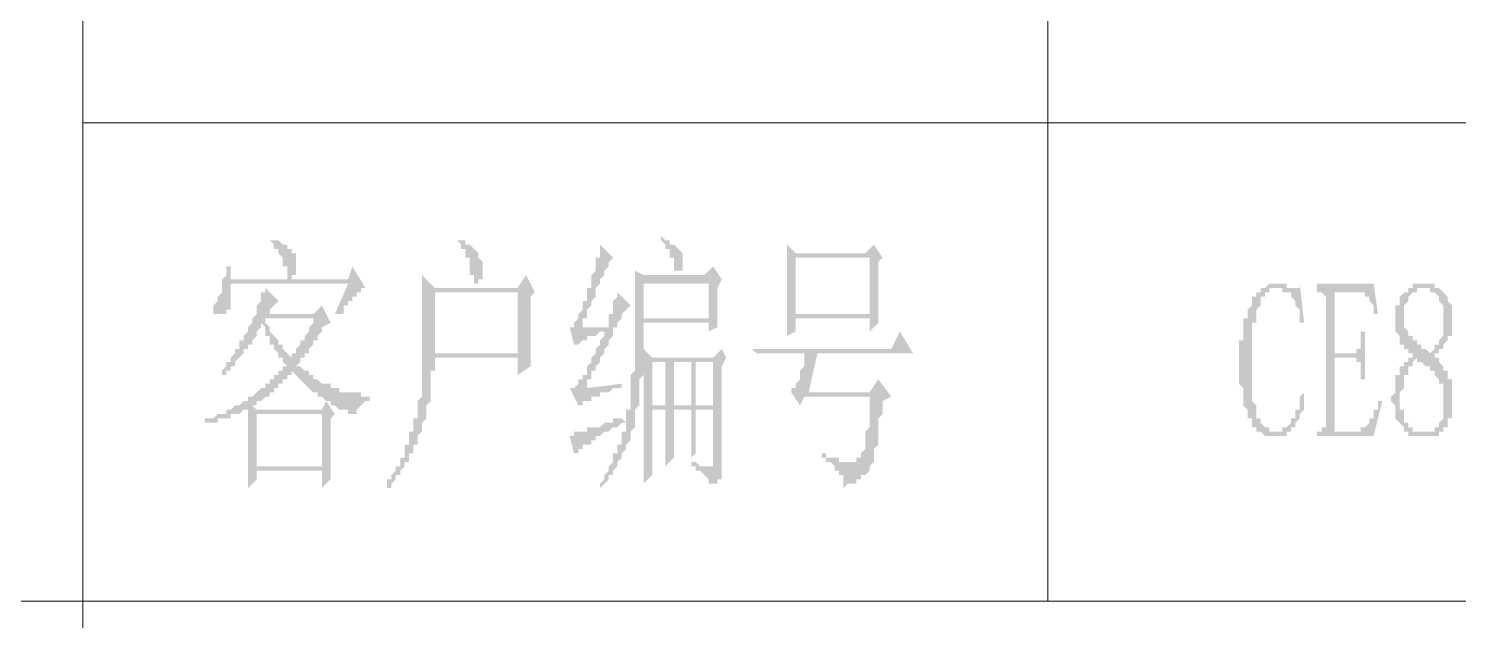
# Model space of a CAD drawing. Header units: millimetres. Extents: x 0 to 275, y 0 to 194.
# Drawn here: x 232.7 to 253.59, y 27.45 to 36.09 of the extents above; entities that cross this region are included whole.
import ezdxf

# ---------------------------------------------------------------- set-up
doc = ezdxf.new("R2010")
doc.units = ezdxf.units.MM

msp = doc.modelspace()

# ---------------------------------------------------------------- hatches: boundary and pattern name
h = msp.add_hatch(color=0)
h.paths.add_polyline_path([(241.681, 32.363833), (242.6335, 32.363833), (242.6335, 31.855833), (241.681, 31.855833)])
h.paths.add_polyline_path([(241.808, 31.220833), (241.9985, 31.220833), (241.9985, 30.585833), (241.808, 30.585833)])
h.paths.add_polyline_path([(242.1255, 31.220833), (242.3795, 31.220833), (242.3795, 30.585833), (242.1255, 30.585833)])
h.paths.add_polyline_path([(242.443, 31.220833), (242.697, 31.220833), (242.697, 30.585833), (242.443, 30.585833)])
h.paths.add_polyline_path([(241.935, 33.062333), (241.935, 32.998833), (241.9985, 32.935333), (241.9985, 32.871833), (242.062, 32.871833), (242.062, 32.808333), (242.062, 32.744833), (242.1255, 32.744833), (242.1255, 32.681333), (242.1255, 32.617833), (242.1255, 32.554333), (242.189, 32.554333), (242.189, 32.490833), (242.189, 32.554333), (242.2525, 32.554333), (242.2525, 32.617833), (242.2525, 32.681333), (242.2525, 32.744833), (242.2525, 32.808333), (242.189, 32.871833), (242.1255, 32.935333), (242.062, 32.935333), (242.062, 32.998833), (241.9985, 32.998833)])
h.paths.add_polyline_path([(241.046, 29.442833), (241.046, 29.379333), (241.1095, 29.442833), (241.173, 29.506333), (241.173, 29.569833), (241.2365, 29.569833), (241.2365, 29.633333), (241.3, 29.696833), (241.3, 29.760333), (241.3635, 29.823833), (241.3635, 29.887333), (241.427, 29.950833), (241.427, 30.014333), (241.4905, 30.077833), (241.4905, 30.141333), (241.4905, 30.204833), (241.554, 30.268333), (241.554, 30.331833), (241.554, 30.395333), (241.554, 30.458833), (241.554, 30.522333), (241.6175, 30.585833), (241.6175, 30.649333), (241.6175, 30.712833), (241.6175, 30.776333), (241.6175, 30.839833), (241.6175, 30.903333), (241.6175, 30.966833), (241.681, 31.030333), (241.681, 31.093833), (241.681, 31.157333), (241.681, 31.220833), (241.681, 31.284333), (241.681, 31.347833), (241.681, 31.411333), (241.681, 31.474833), (241.681, 31.538333), (241.681, 31.601833), (241.681, 31.665333), (241.681, 31.728833), (241.681, 31.792333), (242.6335, 31.792333), (242.6335, 31.665333), (242.7605, 31.728833), (242.7605, 31.792333), (242.7605, 31.855833), (242.7605, 31.919333), (242.7605, 31.982833), (242.7605, 32.046333), (242.7605, 32.109833), (242.7605, 32.173333), (242.7605, 32.236833), (242.7605, 32.300333), (242.824, 32.427333), (242.697, 32.617833), (242.57, 32.490833), (241.681, 32.490833), (241.554, 32.554333), (241.554, 32.490833), (241.554, 32.427333), (241.554, 32.363833), (241.554, 32.300333), (241.554, 32.236833), (241.554, 32.173333), (241.554, 32.109833), (241.554, 32.046333), (241.554, 31.982833), (241.554, 31.919333), (241.554, 31.855833), (241.554, 31.792333), (241.554, 31.728833), (241.554, 31.665333), (241.554, 31.601833), (241.554, 31.538333), (241.554, 31.474833), (241.554, 31.411333), (241.554, 31.347833), (241.554, 31.284333), (241.554, 31.220833), (241.554, 31.157333), (241.554, 31.093833), (241.4905, 31.030333), (241.4905, 30.966833), (241.4905, 30.903333), (241.4905, 30.839833), (241.4905, 30.776333), (241.4905, 30.712833), (241.4905, 30.649333), (241.4905, 30.585833), (241.4905, 30.522333), (241.427, 30.522333), (241.427, 30.458833), (241.427, 30.395333), (241.427, 30.331833), (241.427, 30.268333), (241.427, 30.204833), (241.3635, 30.204833), (241.3635, 30.141333), (241.3635, 30.077833), (241.3635, 30.014333), (241.3, 30.014333), (241.3, 29.950833), (241.3, 29.887333), (241.2365, 29.887333), (241.2365, 29.823833), (241.2365, 29.760333), (241.173, 29.696833), (241.173, 29.633333), (241.1095, 29.569833), (241.1095, 29.506333)])
h.paths.add_polyline_path([(242.3795, 29.760333), (242.3795, 29.696833), (242.443, 29.696833), (242.443, 29.633333), (242.5065, 29.633333), (242.57, 29.569833), (242.6335, 29.506333), (242.6335, 29.442833), (242.697, 29.442833), (242.7605, 29.442833), (242.7605, 29.506333), (242.824, 29.506333), (242.824, 29.569833), (242.824, 29.633333), (242.824, 29.696833), (242.824, 29.760333), (242.824, 31.157333), (242.8875, 31.284333), (242.824, 31.411333), (242.697, 31.284333), (241.808, 31.284333), (241.681, 31.411333), (241.681, 31.220833), (241.681, 30.204833), (241.681, 30.141333), (241.681, 30.077833), (241.681, 30.014333), (241.681, 29.950833), (241.681, 29.887333), (241.681, 29.823833), (241.681, 29.760333), (241.681, 29.696833), (241.681, 29.633333), (241.681, 29.569833), (241.681, 29.506333), (241.681, 29.442833), (241.808, 29.569833), (241.808, 30.522333), (241.9985, 30.522333), (241.9985, 29.696833), (242.1255, 29.823833), (242.1255, 30.522333), (242.3795, 30.522333), (242.3795, 29.823833), (242.443, 29.887333), (242.443, 30.522333), (242.697, 30.522333), (242.697, 29.823833), (242.697, 29.760333), (242.697, 29.696833), (242.6335, 29.696833), (242.57, 29.696833), (242.5065, 29.696833), (242.443, 29.760333)])
h.paths.add_polyline_path([(240.6015, 30.141333), (240.665, 29.887333), (240.7285, 29.887333), (240.7285, 29.950833), (240.792, 29.950833), (240.792, 30.014333), (240.8555, 30.014333), (240.919, 30.014333), (240.919, 30.077833), (240.9825, 30.077833), (240.9825, 30.141333), (241.046, 30.141333), (241.1095, 30.204833), (241.173, 30.204833), (241.2365, 30.268333), (241.3, 30.268333), (241.3635, 30.331833), (241.427, 30.331833), (241.3635, 30.395333), (241.3, 30.395333), (241.2365, 30.395333), (241.2365, 30.331833), (241.173, 30.331833), (241.1095, 30.331833), (241.046, 30.268333), (240.9825, 30.268333), (240.919, 30.268333), (240.8555, 30.268333), (240.8555, 30.204833), (240.792, 30.204833), (240.7285, 30.204833), (240.665, 30.204833), (240.665, 30.141333)])
h.paths.add_polyline_path([(240.7285, 31.728833), (240.792, 31.728833), (240.792, 31.792333), (240.792, 31.855833), (240.8555, 31.855833), (240.8555, 31.919333), (240.8555, 31.982833), (240.919, 32.046333), (240.919, 32.109833), (240.9825, 32.173333), (240.9825, 32.236833), (240.9825, 32.300333), (241.046, 32.363833), (241.046, 32.427333), (241.1095, 32.490833), (241.1095, 32.554333), (241.173, 32.617833), (241.173, 32.681333), (241.2365, 32.744833), (241.046, 32.935333), (241.046, 32.871833), (241.046, 32.808333), (241.046, 32.744833), (240.9825, 32.744833), (240.9825, 32.681333), (240.9825, 32.617833), (240.9825, 32.554333), (240.919, 32.490833), (240.919, 32.427333), (240.919, 32.363833), (240.919, 32.300333), (240.8555, 32.300333), (240.8555, 32.236833), (240.8555, 32.173333), (240.8555, 32.109833), (240.792, 32.109833), (240.792, 32.046333), (240.792, 31.982833), (240.7285, 31.919333), (240.7285, 31.855833), (240.665, 31.792333), (240.665, 31.728833), (240.6015, 31.728833), (240.665, 31.474833), (240.7285, 31.474833), (240.792, 31.538333), (240.8555, 31.538333), (240.8555, 31.601833), (240.919, 31.601833), (240.9825, 31.601833), (241.046, 31.665333), (241.1095, 31.665333), (241.1095, 31.601833), (241.046, 31.538333), (241.046, 31.474833), (240.9825, 31.411333), (240.9825, 31.347833), (240.919, 31.284333), (240.919, 31.220833), (240.8555, 31.157333), (240.8555, 31.093833), (240.8555, 31.030333), (240.792, 31.030333), (240.792, 30.966833), (240.7285, 30.966833), (240.7285, 30.903333), (240.665, 30.839833), (240.6015, 30.839833), (240.7285, 30.585833), (240.792, 30.585833), (240.792, 30.649333), (240.8555, 30.649333), (240.919, 30.649333), (240.919, 30.712833), (240.9825, 30.712833), (241.046, 30.712833), (241.046, 30.776333), (241.1095, 30.776333), (241.173, 30.776333), (241.2365, 30.839833), (241.3, 30.839833), (241.3635, 30.839833), (241.3635, 30.903333), (240.8555, 30.839833), (240.8555, 30.903333), (240.8555, 30.966833), (240.919, 30.966833), (240.919, 31.030333), (240.919, 31.093833), (240.9825, 31.093833), (240.9825, 31.157333), (241.046, 31.220833), (241.046, 31.284333), (241.1095, 31.347833), (241.1095, 31.411333), (241.173, 31.474833), (241.173, 31.538333), (241.2365, 31.601833), (241.2365, 31.665333), (241.2365, 31.728833), (241.3, 31.728833), (241.3, 31.792333), (241.3635, 31.855833), (241.3635, 31.919333), (241.427, 31.982833), (241.4905, 32.046333), (241.3, 32.236833), (241.3, 32.173333), (241.2365, 32.109833), (241.2365, 32.046333), (241.2365, 31.982833), (241.2365, 31.919333), (241.173, 31.919333), (241.173, 31.855833), (241.173, 31.792333), (241.173, 31.728833)])
h = msp.add_hatch(color=0)
h.paths.add_polyline_path([(236.1565, 31.855833), (236.855, 31.855833), (236.855, 31.792333), (236.7915, 31.728833), (236.7915, 31.665333), (236.728, 31.601833), (236.728, 31.538333), (236.6645, 31.538333), (236.6645, 31.474833), (236.601, 31.411333), (236.601, 31.347833), (236.5375, 31.347833), (236.5375, 31.284333), (236.474, 31.347833), (236.4105, 31.411333), (236.4105, 31.474833), (236.347, 31.474833), (236.347, 31.538333), (236.2835, 31.601833), (236.22, 31.665333), (236.22, 31.728833), (236.1565, 31.792333)])
h.paths.add_polyline_path([(236.0295, 30.458833), (236.982, 30.458833), (236.982, 29.696833), (236.0295, 29.696833)])
h.paths.add_polyline_path([(236.347, 32.109833), (236.1565, 32.300333), (236.1565, 32.236833), (236.093, 32.236833), (236.093, 32.173333), (236.093, 32.109833), (236.0295, 32.046333), (236.0295, 31.982833), (236.0295, 31.919333), (235.966, 31.855833), (235.966, 31.792333), (235.9025, 31.728833), (235.9025, 31.665333), (235.839, 31.601833), (235.839, 31.538333), (235.7755, 31.538333), (235.7755, 31.474833), (235.7755, 31.411333), (235.712, 31.411333), (235.712, 31.347833), (235.6485, 31.284333), (235.6485, 31.220833), (235.585, 31.220833), (235.585, 31.157333), (235.5215, 31.093833), (235.5215, 31.030333), (235.585, 31.030333), (235.585, 31.093833), (235.6485, 31.093833), (235.6485, 31.157333), (235.712, 31.157333), (235.712, 31.220833), (235.7755, 31.284333), (235.839, 31.347833), (235.839, 31.411333), (235.9025, 31.411333), (235.9025, 31.474833), (235.966, 31.474833), (235.966, 31.538333), (236.0295, 31.601833), (236.0295, 31.665333), (236.093, 31.728833), (236.093, 31.792333), (236.1565, 31.728833), (236.1565, 31.665333), (236.1565, 31.601833), (236.22, 31.601833), (236.22, 31.538333), (236.22, 31.474833), (236.2835, 31.474833), (236.2835, 31.411333), (236.347, 31.347833), (236.347, 31.284333), (236.4105, 31.284333), (236.4105, 31.220833), (236.474, 31.157333), (236.4105, 31.157333), (236.4105, 31.093833), (236.347, 31.093833), (236.347, 31.030333), (236.2835, 31.030333), (236.2835, 30.966833), (236.22, 30.966833), (236.22, 30.903333), (236.1565, 30.903333), (236.1565, 30.839833), (236.093, 30.839833), (236.0295, 30.776333), (235.966, 30.712833), (235.9025, 30.712833), (235.9025, 30.649333), (235.839, 30.649333), (235.7755, 30.585833), (235.712, 30.585833), (235.6485, 30.522333), (235.585, 30.522333), (235.585, 30.458833), (235.5215, 30.458833), (235.458, 30.458833), (235.3945, 30.395333), (235.331, 30.395333), (235.2675, 30.395333), (235.2675, 30.331833), (235.331, 30.331833), (235.3945, 30.331833), (235.458, 30.331833), (235.458, 30.395333), (235.5215, 30.395333), (235.585, 30.395333), (235.6485, 30.395333), (235.6485, 30.458833), (235.712, 30.458833), (235.7755, 30.458833), (235.839, 30.522333), (235.9025, 30.522333), (235.9025, 30.458833), (235.9025, 30.395333), (235.9025, 30.331833), (235.9025, 30.268333), (235.9025, 30.204833), (235.9025, 30.141333), (235.9025, 30.077833), (235.9025, 30.014333), (235.9025, 29.950833), (235.9025, 29.887333), (235.9025, 29.823833), (235.9025, 29.760333), (235.9025, 29.696833), (235.9025, 29.633333), (235.9025, 29.569833), (235.9025, 29.506333), (235.9025, 29.442833), (235.9025, 29.379333), (236.0295, 29.506333), (236.0295, 29.633333), (236.982, 29.633333), (236.982, 29.379333), (237.109, 29.506333), (237.109, 29.569833), (237.109, 29.633333), (237.109, 29.696833), (237.109, 29.760333), (237.109, 29.823833), (237.109, 29.887333), (237.109, 29.950833), (237.109, 30.014333), (237.109, 30.077833), (237.109, 30.141333), (237.109, 30.204833), (237.109, 30.268333), (237.109, 30.331833), (237.109, 30.395333), (237.1725, 30.458833), (237.0455, 30.649333), (236.982, 30.522333), (236.0295, 30.522333), (235.966, 30.585833), (236.0295, 30.585833), (236.0295, 30.649333), (236.093, 30.649333), (236.1565, 30.712833), (236.22, 30.712833), (236.22, 30.776333), (236.2835, 30.776333), (236.2835, 30.839833), (236.347, 30.839833), (236.347, 30.903333), (236.4105, 30.903333), (236.4105, 30.966833), (236.474, 30.966833), (236.474, 31.030333), (236.5375, 31.030333), (236.5375, 31.093833), (236.601, 31.030333), (236.6645, 30.966833), (236.728, 30.903333), (236.7915, 30.839833), (236.855, 30.776333), (236.9185, 30.776333), (236.9185, 30.712833), (236.982, 30.712833), (237.0455, 30.649333), (237.109, 30.649333), (237.109, 30.585833), (237.1725, 30.585833), (237.236, 30.522333), (237.2995, 30.522333), (237.363, 30.522333), (237.363, 30.458833), (237.4265, 30.458833), (237.49, 30.458833), (237.49, 30.522333), (237.5535, 30.585833), (237.617, 30.649333), (237.6805, 30.649333), (237.6805, 30.712833), (237.617, 30.712833), (237.5535, 30.712833), (237.5535, 30.776333), (237.49, 30.776333), (237.4265, 30.776333), (237.363, 30.776333), (237.2995, 30.776333), (237.236, 30.776333), (237.236, 30.839833), (237.1725, 30.839833), (237.109, 30.839833), (237.109, 30.903333), (237.0455, 30.903333), (236.982, 30.903333), (236.9185, 30.966833), (236.855, 30.966833), (236.855, 31.030333), (236.7915, 31.030333), (236.7915, 31.093833), (236.728, 31.093833), (236.6645, 31.157333), (236.601, 31.157333), (236.6645, 31.220833), (236.6645, 31.284333), (236.728, 31.284333), (236.728, 31.347833), (236.7915, 31.347833), (236.7915, 31.411333), (236.855, 31.474833), (236.855, 31.538333), (236.9185, 31.538333), (236.9185, 31.601833), (236.982, 31.665333), (236.982, 31.728833), (237.109, 31.792333), (236.982, 32.046333), (236.855, 31.919333), (236.1565, 31.919333), (236.22, 31.919333), (236.22, 31.982833), (236.2835, 32.046333)])
h.paths.add_polyline_path([(236.22, 32.998833), (236.2835, 32.935333), (236.2835, 32.871833), (236.347, 32.871833), (236.347, 32.808333), (236.4105, 32.744833), (236.4105, 32.681333), (236.4105, 32.617833), (236.474, 32.617833), (236.474, 32.554333), (236.474, 32.490833), (236.474, 32.427333), (236.5375, 32.427333), (236.5375, 32.490833), (236.601, 32.490833), (236.601, 32.554333), (236.601, 32.617833), (236.601, 32.681333), (236.601, 32.744833), (236.601, 32.808333), (236.5375, 32.808333), (236.5375, 32.871833), (236.474, 32.871833), (236.474, 32.935333), (236.4105, 32.935333), (236.347, 32.998833), (236.2835, 32.998833)])
h.paths.add_polyline_path([(237.1725, 31.919333), (237.236, 31.919333), (237.2995, 31.919333), (237.2995, 31.982833), (237.2995, 32.046333), (237.363, 32.046333), (237.363, 32.109833), (237.4265, 32.109833), (237.4265, 32.173333), (237.49, 32.173333), (237.49, 32.236833), (237.5535, 32.236833), (237.5535, 32.300333), (237.617, 32.300333), (237.4265, 32.617833), (237.363, 32.427333), (235.6485, 32.427333), (235.6485, 32.617833), (235.585, 32.617833), (235.585, 32.554333), (235.585, 32.490833), (235.5215, 32.427333), (235.5215, 32.363833), (235.5215, 32.300333), (235.5215, 32.236833), (235.458, 32.173333), (235.458, 32.109833), (235.3945, 32.046333), (235.3945, 31.982833), (235.3945, 31.919333), (235.458, 31.919333), (235.5215, 31.919333), (235.585, 31.919333), (235.585, 31.982833), (235.6485, 31.982833), (235.6485, 32.046333), (235.6485, 32.109833), (235.6485, 32.173333), (235.6485, 32.236833), (235.6485, 32.300333), (235.6485, 32.363833), (237.363, 32.363833)])
h = msp.add_hatch(color=0)
h.paths.add_polyline_path([(238.633, 32.236833), (239.8395, 32.236833), (239.8395, 31.347833), (238.633, 31.347833)])
h.paths.add_polyline_path([(239.014, 32.998833), (238.9505, 32.998833), (239.014, 32.935333), (239.014, 32.871833), (239.0775, 32.871833), (239.0775, 32.808333), (239.0775, 32.744833), (239.141, 32.744833), (239.141, 32.681333), (239.141, 32.617833), (239.141, 32.554333), (239.141, 32.490833), (239.2045, 32.490833), (239.2045, 32.427333), (239.2045, 32.363833), (239.268, 32.363833), (239.268, 32.427333), (239.3315, 32.427333), (239.3315, 32.490833), (239.3315, 32.554333), (239.3315, 32.617833), (239.3315, 32.681333), (239.268, 32.744833), (239.268, 32.808333), (239.2045, 32.871833), (239.141, 32.935333), (239.0775, 32.935333), (239.0775, 32.998833)])
h.paths.add_polyline_path([(238.4425, 32.490833), (238.4425, 32.427333), (238.4425, 32.363833), (238.4425, 32.300333), (238.4425, 32.236833), (238.4425, 32.173333), (238.4425, 32.109833), (238.4425, 32.046333), (238.4425, 31.982833), (238.4425, 31.919333), (238.4425, 31.855833), (238.4425, 31.792333), (238.4425, 31.728833), (238.4425, 31.665333), (238.4425, 31.601833), (238.4425, 31.538333), (238.4425, 31.474833), (238.4425, 31.411333), (238.4425, 31.347833), (238.4425, 31.284333), (238.4425, 31.220833), (238.4425, 31.157333), (238.4425, 31.093833), (238.4425, 31.030333), (238.4425, 30.966833), (238.4425, 30.903333), (238.4425, 30.839833), (238.4425, 30.776333), (238.4425, 30.712833), (238.379, 30.649333), (238.379, 30.585833), (238.379, 30.522333), (238.379, 30.458833), (238.379, 30.395333), (238.3155, 30.395333), (238.3155, 30.331833), (238.3155, 30.268333), (238.3155, 30.204833), (238.252, 30.204833), (238.252, 30.141333), (238.252, 30.077833), (238.252, 30.014333), (238.1885, 30.014333), (238.1885, 29.950833), (238.1885, 29.887333), (238.1885, 29.823833), (238.125, 29.823833), (238.125, 29.760333), (238.125, 29.696833), (238.0615, 29.696833), (238.0615, 29.633333), (237.998, 29.569833), (237.998, 29.506333), (237.9345, 29.506333), (237.9345, 29.442833), (237.9345, 29.379333), (237.998, 29.379333), (237.998, 29.442833), (238.0615, 29.506333), (238.0615, 29.569833), (238.125, 29.569833), (238.125, 29.633333), (238.1885, 29.696833), (238.1885, 29.760333), (238.252, 29.760333), (238.252, 29.823833), (238.252, 29.887333), (238.3155, 29.887333), (238.3155, 29.950833), (238.3155, 30.014333), (238.379, 30.014333), (238.379, 30.077833), (238.379, 30.141333), (238.4425, 30.204833), (238.4425, 30.268333), (238.4425, 30.331833), (238.506, 30.395333), (238.506, 30.458833), (238.506, 30.522333), (238.506, 30.585833), (238.5695, 30.649333), (238.5695, 30.712833), (238.5695, 30.776333), (238.5695, 30.839833), (238.5695, 30.903333), (238.5695, 30.966833), (238.5695, 31.030333), (238.5695, 31.093833), (238.633, 31.093833), (238.633, 31.157333), (238.633, 31.220833), (238.633, 31.284333), (239.8395, 31.284333), (239.8395, 31.030333), (240.03, 31.157333), (240.03, 31.220833), (240.03, 31.284333), (240.03, 31.347833), (240.03, 31.411333), (240.03, 31.474833), (240.03, 31.538333), (240.03, 31.601833), (240.03, 31.665333), (240.03, 31.728833), (240.03, 31.792333), (240.03, 31.855833), (240.03, 31.919333), (240.03, 31.982833), (240.03, 32.046333), (240.03, 32.109833), (240.03, 32.173333), (240.0935, 32.236833), (239.9665, 32.490833), (239.8395, 32.300333), (238.633, 32.300333)])
h = msp.add_hatch(color=0)
h.paths.add_polyline_path([(245.11, 32.681333), (245.1735, 32.744833), (245.0465, 32.935333), (244.9195, 32.808333), (243.9035, 32.808333), (243.7765, 32.935333), (243.7765, 32.871833), (243.7765, 32.808333), (243.7765, 32.744833), (243.7765, 32.681333), (243.7765, 32.617833), (243.7765, 32.554333), (243.7765, 32.490833), (243.7765, 32.427333), (243.7765, 32.363833), (243.7765, 32.300333), (243.7765, 32.236833), (243.7765, 32.173333), (243.7765, 32.109833), (243.7765, 32.046333), (243.7765, 31.982833), (243.7765, 31.919333), (243.7765, 31.855833), (243.7765, 31.792333), (243.7765, 31.728833), (243.7765, 31.665333), (243.7765, 31.601833), (243.9035, 31.665333), (243.9035, 31.855833), (244.983, 31.855833), (244.983, 31.665333), (245.11, 31.792333), (245.11, 31.855833), (245.11, 31.919333), (245.11, 31.982833), (245.11, 32.046333), (245.11, 32.109833), (245.11, 32.173333), (245.11, 32.236833), (245.11, 32.300333), (245.11, 32.363833), (245.11, 32.427333), (245.11, 32.490833), (245.11, 32.554333), (245.11, 32.617833)])
h.paths.add_polyline_path([(243.9035, 32.744833), (244.983, 32.744833), (244.983, 31.919333), (243.9035, 31.919333)])
h.paths.add_polyline_path([(245.1735, 30.649333), (245.3005, 30.712833), (245.11, 30.966833), (244.983, 30.776333), (244.094, 30.776333), (244.221, 31.347833), (245.618, 31.347833), (245.4275, 31.665333), (245.3005, 31.411333), (243.2685, 31.411333), (243.332, 31.347833), (243.459, 31.347833), (244.0305, 31.347833), (244.0305, 31.284333), (244.0305, 31.220833), (244.0305, 31.157333), (243.967, 31.093833), (243.967, 31.030333), (243.967, 30.966833), (243.9035, 30.903333), (243.9035, 30.839833), (243.84, 30.839833), (243.84, 30.776333), (243.967, 30.585833), (244.0305, 30.712833), (244.983, 30.712833), (244.983, 30.649333), (244.983, 30.585833), (244.983, 30.522333), (244.983, 30.458833), (244.983, 30.395333), (244.983, 30.331833), (244.983, 30.268333), (244.9195, 30.204833), (244.9195, 30.141333), (244.9195, 30.077833), (244.9195, 30.014333), (244.9195, 29.950833), (244.856, 29.887333), (244.856, 29.823833), (244.7925, 29.823833), (244.7925, 29.760333), (244.729, 29.760333), (244.6655, 29.760333), (244.602, 29.760333), (244.5385, 29.760333), (244.5385, 29.823833), (244.475, 29.823833), (244.4115, 29.823833), (244.348, 29.823833), (244.348, 29.887333), (244.2845, 29.887333), (244.2845, 29.823833), (244.348, 29.823833), (244.348, 29.760333), (244.4115, 29.760333), (244.475, 29.696833), (244.475, 29.633333), (244.5385, 29.633333), (244.5385, 29.569833), (244.602, 29.569833), (244.602, 29.506333), (244.602, 29.442833), (244.602, 29.379333), (244.6655, 29.442833), (244.729, 29.442833), (244.7925, 29.442833), (244.7925, 29.506333), (244.856, 29.506333), (244.856, 29.569833), (244.9195, 29.569833), (244.983, 29.633333), (244.983, 29.696833), (245.0465, 29.760333), (245.0465, 29.823833), (245.0465, 29.887333), (245.0465, 29.950833), (245.11, 30.014333), (245.11, 30.077833), (245.11, 30.141333), (245.11, 30.204833), (245.11, 30.268333), (245.11, 30.331833), (245.11, 30.395333), (245.1735, 30.458833), (245.1735, 30.522333), (245.1735, 30.585833)])
h = msp.add_hatch(color=0)
h.dxf.hatch_style = 2
h.paths.add_polyline_path([(250.952, 30.141333), (250.8885, 30.141333), (250.825, 30.141333), (250.7615, 30.141333), (250.698, 30.204833), (250.6345, 30.204833), (250.6345, 30.268333), (250.571, 30.268333), (250.571, 30.331833), (250.571, 30.395333), (250.5075, 30.395333), (250.5075, 30.458833), (250.5075, 30.522333), (250.444, 30.585833), (250.444, 30.649333), (250.444, 30.712833), (250.444, 30.776333), (250.444, 30.839833), (250.3805, 30.903333), (250.3805, 30.966833), (250.3805, 31.030333), (250.3805, 31.093833), (250.3805, 31.157333), (250.3805, 31.220833), (250.3805, 31.284333), (250.3805, 31.347833), (250.3805, 31.411333), (250.3805, 31.474833), (250.3805, 31.538333), (250.444, 31.538333), (250.444, 31.601833), (250.444, 31.665333), (250.444, 31.728833), (250.444, 31.792333), (250.444, 31.855833), (250.5075, 31.855833), (250.5075, 31.919333), (250.5075, 31.982833), (250.571, 32.046333), (250.571, 32.109833), (250.571, 32.173333), (250.6345, 32.173333), (250.6345, 32.236833), (250.698, 32.236833), (250.698, 32.300333), (250.7615, 32.300333), (250.825, 32.363833), (250.8885, 32.363833), (250.952, 32.363833), (251.0155, 32.363833), (251.079, 32.363833), (251.079, 32.300333), (251.1425, 32.300333), (251.206, 32.300333), (251.2695, 32.300333), (251.2695, 32.363833), (251.333, 31.792333), (251.2695, 31.792333), (251.2695, 31.855833), (251.2695, 31.919333), (251.2695, 31.982833), (251.206, 32.046333), (251.206, 32.109833), (251.1425, 32.173333), (251.1425, 32.236833), (251.079, 32.236833), (251.0155, 32.236833), (251.0155, 32.300333), (250.952, 32.300333), (250.8885, 32.300333), (250.825, 32.300333), (250.825, 32.236833), (250.7615, 32.236833), (250.7615, 32.173333), (250.698, 32.173333), (250.698, 32.109833), (250.698, 32.046333), (250.6345, 31.982833), (250.6345, 31.919333), (250.6345, 31.855833), (250.6345, 31.792333), (250.571, 31.792333), (250.571, 31.728833), (250.571, 31.665333), (250.571, 31.601833), (250.571, 31.538333), (250.571, 31.474833), (250.571, 31.411333), (250.571, 31.347833), (250.571, 31.284333), (250.571, 31.220833), (250.571, 31.157333), (250.571, 31.093833), (250.571, 31.030333), (250.571, 30.966833), (250.571, 30.903333), (250.571, 30.839833), (250.571, 30.776333), (250.571, 30.712833), (250.571, 30.649333), (250.6345, 30.585833), (250.6345, 30.522333), (250.6345, 30.458833), (250.6345, 30.395333), (250.698, 30.395333), (250.698, 30.331833), (250.7615, 30.268333), (250.825, 30.268333), (250.825, 30.204833), (250.8885, 30.204833), (250.952, 30.204833), (251.0155, 30.204833), (251.0155, 30.268333), (251.079, 30.268333), (251.1425, 30.331833), (251.1425, 30.395333), (251.206, 30.395333), (251.206, 30.458833), (251.206, 30.522333), (251.2695, 30.522333), (251.2695, 30.585833), (251.2695, 30.649333), (251.2695, 30.712833), (251.333, 30.776333), (251.333, 30.712833), (251.333, 30.649333), (251.333, 30.585833), (251.333, 30.522333), (251.2695, 30.458833), (251.2695, 30.395333), (251.206, 30.331833), (251.206, 30.268333), (251.1425, 30.268333), (251.1425, 30.204833), (251.079, 30.204833), (251.079, 30.141333), (251.0155, 30.141333)])
h = msp.add_hatch(color=0)
h.dxf.hatch_style = 2
h.paths.add_polyline_path([(251.5235, 32.236833), (251.5235, 32.363833), (252.349, 32.363833), (252.4125, 31.919333), (252.4125, 31.855833), (252.4125, 31.919333), (252.349, 31.919333), (252.349, 31.982833), (252.349, 32.046333), (252.2855, 32.109833), (252.2855, 32.173333), (252.222, 32.173333), (252.222, 32.236833), (252.1585, 32.236833), (252.095, 32.236833), (251.841, 32.236833), (251.7775, 32.236833), (251.7775, 32.173333), (251.7775, 31.347833), (252.0315, 31.347833), (252.095, 31.347833), (252.095, 31.411333), (252.1585, 31.411333), (252.1585, 31.474833), (252.1585, 31.538333), (252.1585, 31.601833), (252.1585, 31.665333), (252.222, 31.665333), (252.222, 30.966833), (252.1585, 30.966833), (252.1585, 31.030333), (252.1585, 31.093833), (252.1585, 31.157333), (252.1585, 31.220833), (252.095, 31.220833), (252.095, 31.284333), (252.0315, 31.284333), (251.7775, 31.284333), (251.7775, 30.331833), (251.7775, 30.268333), (251.7775, 30.204833), (251.841, 30.204833), (252.0315, 30.204833), (252.095, 30.204833), (252.1585, 30.204833), (252.1585, 30.268333), (252.222, 30.268333), (252.2855, 30.331833), (252.2855, 30.395333), (252.349, 30.395333), (252.349, 30.458833), (252.349, 30.522333), (252.4125, 30.522333), (252.4125, 30.585833), (252.4125, 30.649333), (252.476, 30.649333), (252.349, 30.141333), (251.5235, 30.141333), (251.5235, 30.204833), (251.587, 30.204833), (251.587, 30.268333), (251.6505, 30.268333), (251.6505, 30.331833), (251.6505, 32.173333), (251.587, 32.236833)])
h = msp.add_hatch(color=0)
h.paths.add_polyline_path([(252.73, 30.649333), (252.73, 30.585833), (252.73, 30.522333), (252.7935, 30.522333), (252.7935, 30.458833), (252.7935, 30.395333), (252.7935, 30.331833), (252.857, 30.331833), (252.857, 30.268333), (252.9205, 30.268333), (252.9205, 30.204833), (252.984, 30.204833), (253.0475, 30.204833), (253.111, 30.204833), (253.1745, 30.204833), (253.238, 30.204833), (253.238, 30.268333), (253.3015, 30.268333), (253.3015, 30.331833), (253.365, 30.395333), (253.365, 30.458833), (253.365, 30.522333), (253.365, 30.585833), (253.365, 30.649333), (253.365, 30.712833), (253.365, 30.776333), (253.365, 30.839833), (253.365, 30.903333), (253.3015, 30.903333), (253.3015, 30.966833), (253.238, 31.030333), (253.238, 31.093833), (253.1745, 31.093833), (253.1745, 31.157333), (253.111, 31.157333), (253.0475, 31.220833), (252.984, 31.220833), (252.984, 31.284333), (252.9205, 31.220833), (252.9205, 31.157333), (252.857, 31.157333), (252.857, 31.093833), (252.857, 31.030333), (252.7935, 31.030333), (252.7935, 30.966833), (252.7935, 30.903333), (252.7935, 30.839833), (252.73, 30.776333), (252.73, 30.712833)])
h.paths.add_polyline_path([(253.492, 30.712833), (253.492, 30.649333), (253.492, 30.585833), (253.492, 30.522333), (253.492, 30.458833), (253.492, 30.395333), (253.4285, 30.395333), (253.4285, 30.331833), (253.4285, 30.268333), (253.365, 30.268333), (253.365, 30.204833), (253.3015, 30.204833), (253.3015, 30.141333), (253.238, 30.141333), (253.1745, 30.141333), (253.111, 30.141333), (253.0475, 30.141333), (252.984, 30.141333), (252.9205, 30.141333), (252.857, 30.141333), (252.857, 30.204833), (252.7935, 30.204833), (252.7935, 30.268333), (252.73, 30.331833), (252.6665, 30.395333), (252.6665, 30.458833), (252.6665, 30.522333), (252.6665, 30.585833), (252.603, 30.649333), (252.603, 30.712833), (252.6665, 30.776333), (252.6665, 30.839833), (252.6665, 30.903333), (252.6665, 30.966833), (252.6665, 31.030333), (252.73, 31.030333), (252.73, 31.093833), (252.73, 31.157333), (252.7935, 31.157333), (252.7935, 31.220833), (252.857, 31.220833), (252.857, 31.284333), (252.9205, 31.284333), (252.9205, 31.347833), (252.857, 31.347833), (252.857, 31.411333), (252.7935, 31.411333), (252.7935, 31.474833), (252.73, 31.474833), (252.73, 31.538333), (252.73, 31.601833), (252.6665, 31.665333), (252.6665, 31.728833), (252.6665, 31.792333), (252.6665, 31.855833), (252.6665, 31.919333), (252.6665, 31.982833), (252.6665, 32.046333), (252.73, 32.046333), (252.73, 32.109833), (252.73, 32.173333), (252.7935, 32.236833), (252.857, 32.236833), (252.857, 32.300333), (252.9205, 32.300333), (252.9205, 32.363833), (252.984, 32.363833), (253.0475, 32.363833), (253.111, 32.363833), (253.1745, 32.363833), (253.238, 32.363833), (253.238, 32.300333), (253.3015, 32.300333), (253.365, 32.236833), (253.4285, 32.173333), (253.4285, 32.109833), (253.492, 32.046333), (253.492, 31.982833), (253.492, 31.919333), (253.492, 31.855833), (253.492, 31.792333), (253.492, 31.728833), (253.492, 31.665333), (253.492, 31.601833), (253.4285, 31.601833), (253.4285, 31.538333), (253.365, 31.474833), (253.365, 31.411333), (253.3015, 31.411333), (253.3015, 31.347833), (253.238, 31.347833), (253.238, 31.284333), (253.3015, 31.284333), (253.3015, 31.220833), (253.365, 31.157333), (253.365, 31.093833), (253.4285, 31.093833), (253.4285, 31.030333), (253.4285, 30.966833), (253.492, 30.966833), (253.492, 30.903333), (253.492, 30.839833), (253.492, 30.776333)])
h.paths.add_polyline_path([(253.365, 31.855833), (253.365, 31.919333), (253.365, 31.982833), (253.365, 32.046333), (253.3015, 32.109833), (253.3015, 32.173333), (253.238, 32.236833), (253.1745, 32.236833), (253.1745, 32.300333), (253.111, 32.300333), (253.0475, 32.300333), (252.984, 32.300333), (252.984, 32.236833), (252.9205, 32.236833), (252.857, 32.173333), (252.857, 32.109833), (252.7935, 32.046333), (252.7935, 31.982833), (252.7935, 31.919333), (252.7935, 31.855833), (252.7935, 31.792333), (252.7935, 31.728833), (252.857, 31.665333), (252.857, 31.601833), (252.9205, 31.601833), (252.9205, 31.538333), (252.984, 31.538333), (252.984, 31.474833), (253.0475, 31.474833), (253.0475, 31.411333), (253.111, 31.411333), (253.1745, 31.347833), (253.238, 31.411333), (253.238, 31.474833), (253.3015, 31.474833), (253.3015, 31.538333), (253.365, 31.601833), (253.365, 31.665333), (253.365, 31.728833), (253.365, 31.792333)])

# ---------------------------------------------------------------- linework, layer by layer
at = {"color": 0, "lineweight": 0}
for points in [[(233.4895, 6.900333), (233.4895, 48.556333)], [(247.5865, 48.556333), (247.5865, 27.728333)], [(270.7005, 34.713333), (233.4895, 34.713333)], [(233.4895, 27.728333), (136.779, 27.728333)], [(233.4895, 27.728333), (270.7005, 27.728333)]]:
    msp.add_lwpolyline(points, dxfattribs=at)

doc.saveas('drawing.dxf')
